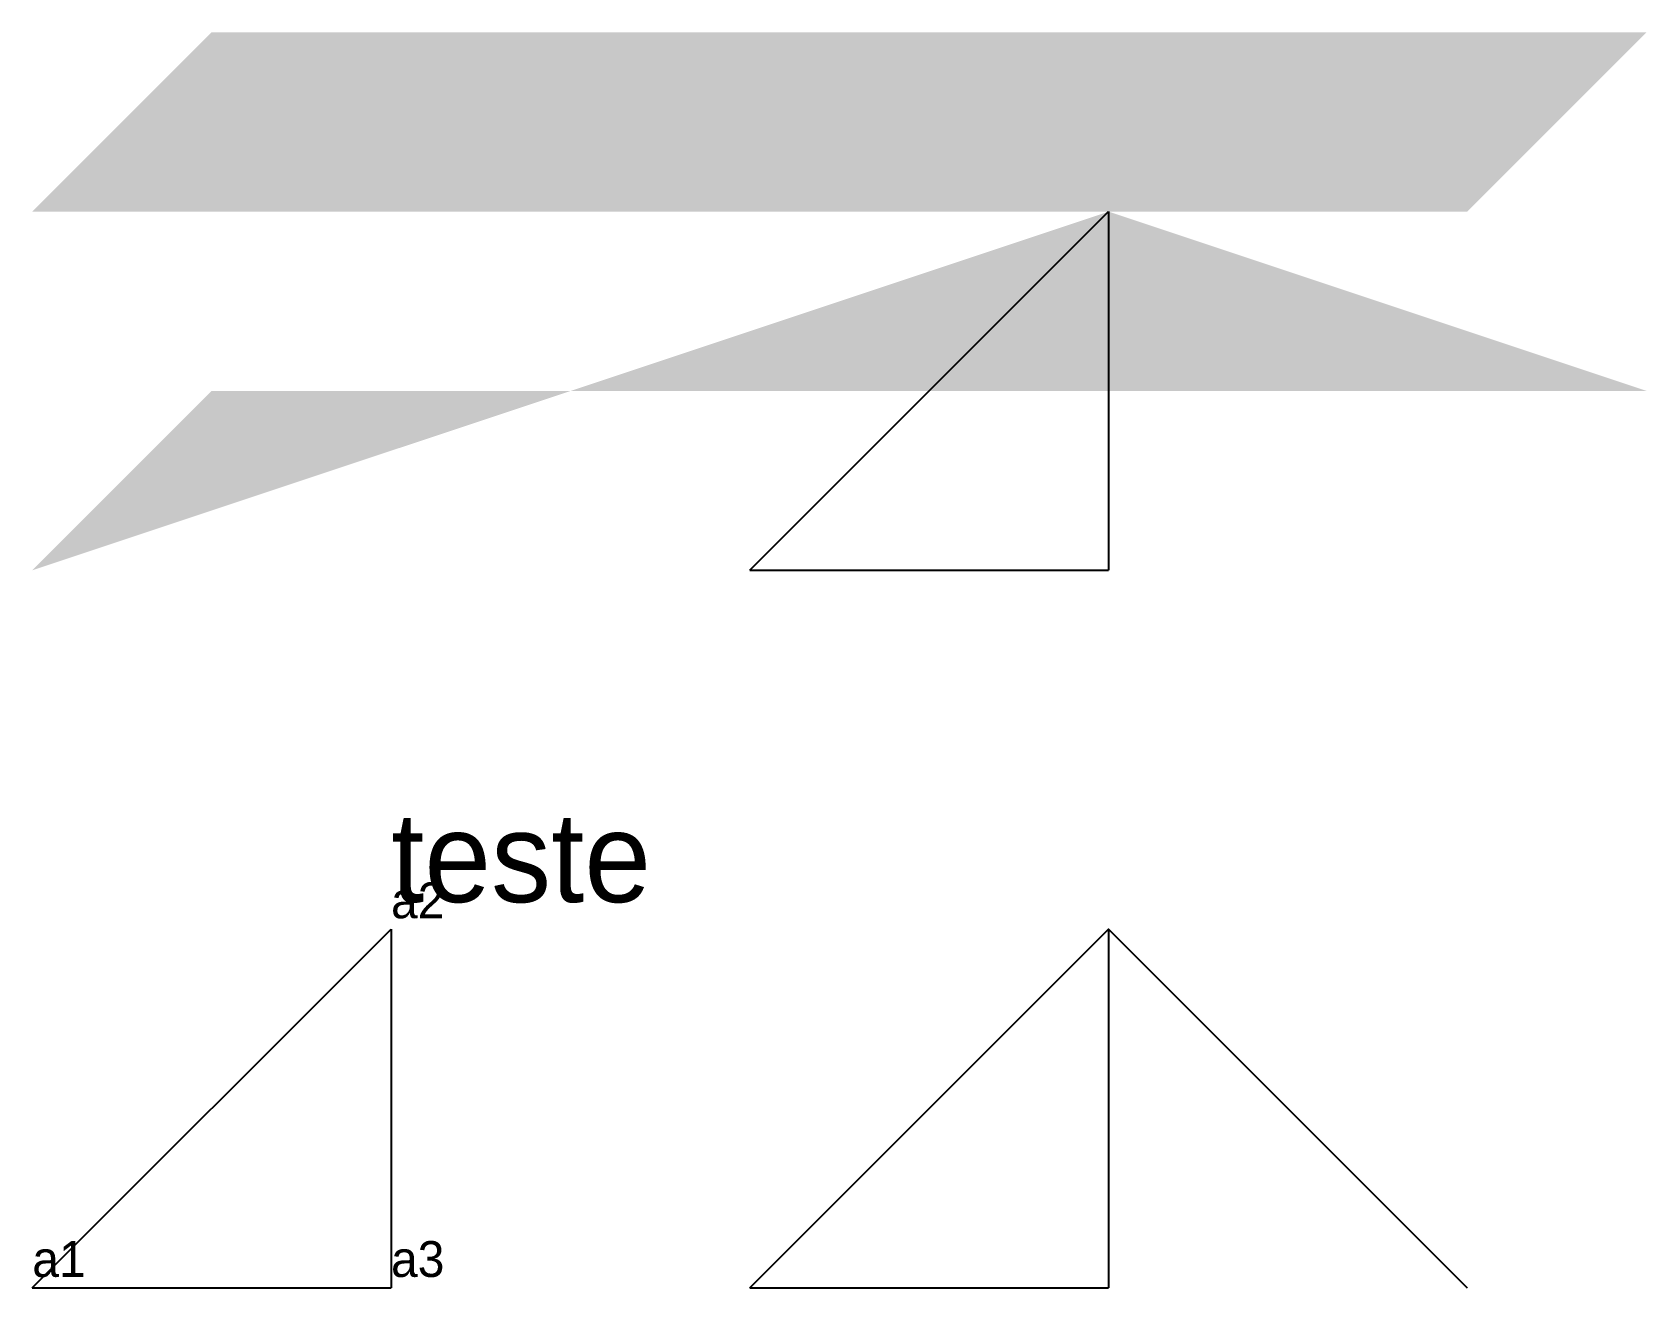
# Model space of a CAD drawing. Extents: x 0 to 4.5, y 0 to 3.5.
import ezdxf
from ezdxf.enums import TextEntityAlignment as Align

# ---------------------------------------------------------------- set-up
doc = ezdxf.new("R2010")
doc.units = 0
doc.styles.get("Standard").update_dxf_attribs({"font": 'INTL_ISO'})

# ---------------------------------------------------------------- blocks, each defined once
blk = doc.blocks.new('ret')
at = {"layer": 'principal', "color": 0}
for p, q in [((0, 0), (1, 1)), ((1, 1), (1, 0)), ((0, 0), (1, 0))]:
    blk.add_line(p, q, dxfattribs=at)
blk.add_attdef('a', text='', height=0.1, dxfattribs=at).set_placement((0, 0), align=Align.BOTTOM_LEFT)

msp = doc.modelspace()

# ---------------------------------------------------------------- linework, layer by layer
at = {"layer": 'principal', "color": 0}
msp.add_lwpolyline([(2, 0), (3, 1), (4, 0)], dxfattribs=at)
msp.add_solid([(0, 2), (3, 3), (0.5, 2.5), (4.5, 2.5)], dxfattribs=at)
msp.add_trace([(0, 3), (4, 3), (0.5, 3.5), (4.5, 3.5)], dxfattribs=at)

# ---------------------------------------------------------------- block references
at = {"layer": 'principal'}
ref = msp.add_blockref('ret', (2, 2), dxfattribs=at)
ref.add_attrib('a', 'a2', dxfattribs={"color": 0, "height": 0.1, "flags": 8}).set_placement((1, 1), align=Align.BOTTOM_LEFT)
ref = msp.add_blockref('ret', (0, 0), dxfattribs=at)
ref.add_attrib('a', 'a1', dxfattribs={"color": 0, "height": 0.1, "flags": 8}).set_placement((0, 0), align=Align.BOTTOM_LEFT)
ref = msp.add_blockref('ret', (2, 0), dxfattribs=at)
ref.add_attrib('a', 'a3', dxfattribs={"color": 0, "height": 0.1, "flags": 8}).set_placement((1, 0), align=Align.BOTTOM_LEFT)

# ---------------------------------------------------------------- texts
at = {"layer": 'principal', "color": 0}
msp.add_text('teste', height=0.25, dxfattribs=at).set_placement((1, 1), align=Align.BOTTOM_LEFT)

doc.saveas('drawing.dxf')
